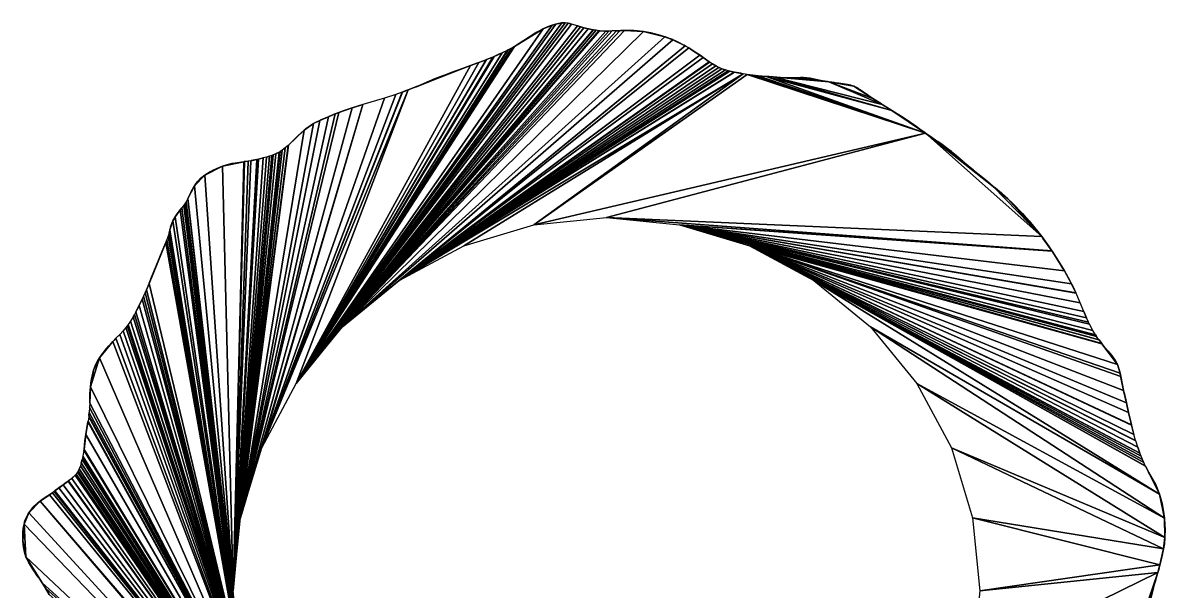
# Model space of a CAD drawing. Extents: x -97 to 93, y -98 to 94.
# Drawn here: x -97 to 92.8, y -0.1 to 94.4 of the extents above; entities that cross this region are included whole.
import ezdxf

# ---------------------------------------------------------------- set-up
doc = ezdxf.new("R2010")
doc.units = 0

msp = doc.modelspace()

# ---------------------------------------------------------------- linework, layer by layer
for points in [[(-51.55, 34.45, 80), (-6.9, 94.34, 80), (-7.44, 94.35, 80)], [(-51.55, 34.45, 80), (-7.44, 94.35, 80), (-8.44, 94.13, 80)], [(-51.55, 34.45, 80), (-6.4, 94.29, 80), (-6.9, 94.34, 80)], [(-51.55, 34.45, 80), (-5.84, 94.13, 80), (-6.4, 94.29, 80)], [(-51.55, 34.45, 80), (-4.83, 93.87, 80), (-5.84, 94.13, 80)], [(-51.55, 34.45, 80), (-8.44, 94.13, 80), (-9.01, 93.98, 80)], [(-51.55, 34.45, 80), (-9.01, 93.98, 80), (-10.53, 93.36, 80)], [(-51.55, 34.45, 80), (-4.31, 93.68, 80), (-4.83, 93.87, 80)], [(-51.55, 34.45, 80), (-3.79, 93.52, 80), (-4.31, 93.68, 80)], [(-51.55, 34.45, 80), (-43.84, 43.84, 80), (-3.79, 93.52, 80)], [(-51.55, 34.45, 80), (-10.53, 93.36, 80), (-15.27, 90.43, 80)], [(-43.84, 43.84, 80), (-3.04, 93.36, 80), (-3.78, 93.52, 80)], [(-43.84, 43.84, 80), (-3.78, 93.52, 80), (-3.79, 93.52, 80)], [(-43.84, 43.84, 80), (-2.23, 93.18, 80), (-3.04, 93.36, 80)], [(-43.84, 43.84, 80), (-2.14, 93.17, 80), (-2.23, 93.18, 80)], [(-43.84, 43.84, 80), (-1.7, 93.11, 80), (-2.14, 93.17, 80)], [(-43.84, 43.84, 80), (-1.27, 93.05, 80), (-1.7, 93.11, 80)], [(-43.84, 43.84, 80), (6.12, 92.89, 80), (3.01, 93.1, 80)], [(-43.84, 43.84, 80), (3.01, 93.1, 80), (2.19, 93.05, 80)], [(-43.84, 43.84, 80), (2.19, 93.05, 80), (1.65, 93.03, 80)], [(-43.84, 43.84, 80), (-1.18, 93.04, 80), (-1.27, 93.05, 80)], [(-43.84, 43.84, 80), (-0.14, 92.98, 80), (-1.18, 93.04, 80)], [(-43.84, 43.84, 80), (1.65, 93.03, 80), (0.91, 93, 80)], [(-43.84, 43.84, 80), (0.91, 93, 80), (0.38, 92.99, 80)], [(-43.84, 43.84, 80), (0.38, 92.99, 80), (-0.14, 92.98, 80)], [(-10.53, 93.36, 80), (-12.17, 92.43, 80), (-15.27, 90.43, 80)], [(-10.53, 93.36, 80), (-11.85, 92.62, 80), (-12.17, 92.43, 80)], [(-10.53, 93.36, 80), (-11.57, 92.79, 80), (-11.85, 92.62, 80)], [(-10.53, 93.36, 80), (-11.04, 93.1, 80), (-11.57, 92.79, 80)], [(-9.01, 93.98, 80), (-9.55, 93.78, 80), (-10.53, 93.36, 80)], [(-9.55, 93.78, 80), (-10.33, 93.45, 80), (-10.53, 93.36, 80)], [(-9.01, 93.98, 80), (-9.06, 93.96, 80), (-9.55, 93.78, 80)], [(-8.44, 94.13, 80), (-8.97, 93.99, 80), (-9.01, 93.98, 80)], [(-8.44, 94.13, 80), (-8.49, 94.12, 80), (-8.97, 93.99, 80)], [(-7.44, 94.35, 80), (-7.97, 94.26, 80), (-8.44, 94.13, 80)], [(-7.44, 94.35, 80), (-7.49, 94.35, 80), (-7.97, 94.26, 80)], [(-6.9, 94.34, 80), (-6.92, 94.34, 80), (-7.44, 94.35, 80)], [(-5.84, 94.13, 80), (-6.12, 94.22, 80), (-6.4, 94.29, 80)], [(-4.31, 93.68, 80), (-4.78, 93.85, 80), (-4.83, 93.87, 80)], [(-3.79, 93.52, 80), (-4.27, 93.67, 80), (-4.31, 93.68, 80)], [(-3.04, 93.36, 80), (-3.73, 93.51, 80), (-3.78, 93.52, 80)], [(-2.23, 93.18, 80), (-2.99, 93.35, 80), (-3.04, 93.36, 80)], [(-1.7, 93.11, 80), (-1.81, 93.12, 80), (-2.14, 93.17, 80)], [(-0.14, 92.98, 80), (-1.14, 93.04, 80), (-1.18, 93.04, 80)], [(0.38, 92.99, 80), (-0.12, 92.98, 80), (-0.14, 92.98, 80)], [(0.91, 93, 80), (0.41, 92.99, 80), (0.38, 92.99, 80)], [(2.19, 93.05, 80), (1.95, 93.04, 80), (1.65, 93.03, 80)], [(3.01, 93.1, 80), (2.36, 93.06, 80), (2.19, 93.05, 80)], [(3.01, 93.1, 80), (2.99, 93.1, 80), (2.36, 93.06, 80)], [(6.12, 92.89, 80), (3.04, 93.1, 80), (3.01, 93.1, 80)], [(6.12, 92.89, 80), (4.04, 93.1, 80), (3.04, 93.1, 80)], [(6.12, 92.89, 80), (4.56, 93.07, 80), (4.04, 93.1, 80)], [(6.12, 92.89, 80), (5.56, 92.98, 80), (4.56, 93.07, 80)], [(-43.84, 43.84, 80), (9.7, 92.04, 80), (6.12, 92.89, 80)], [(-43.84, 43.84, 80), (11.01, 91.53, 80), (9.7, 92.04, 80)], [(-43.84, 43.84, 80), (13.04, 90.54, 80), (11.01, 91.53, 80)], [(-11.85, 92.62, 80), (-12.14, 92.45, 80), (-12.17, 92.43, 80)], [(7.65, 92.61, 80), (6.68, 92.82, 80), (6.12, 92.89, 80)], [(7.73, 92.59, 80), (7.65, 92.61, 80), (6.12, 92.89, 80)], [(9.7, 92.04, 80), (7.73, 92.59, 80), (6.12, 92.89, 80)], [(7.65, 92.61, 80), (6.73, 92.81, 80), (6.68, 92.82, 80)], [(7.73, 92.59, 80), (7.69, 92.6, 80), (7.65, 92.61, 80)], [(8.4, 92.43, 80), (8.21, 92.48, 80), (7.73, 92.59, 80)], [(9.7, 92.04, 80), (8.4, 92.43, 80), (7.73, 92.59, 80)], [(9.7, 92.04, 80), (9.01, 92.26, 80), (8.4, 92.43, 80)], [(9.8, 92.01, 80), (9.78, 92.01, 80), (9.7, 92.04, 80)], [(11.01, 91.53, 80), (9.8, 92.01, 80), (9.7, 92.04, 80)], [(11.01, 91.53, 80), (10.3, 91.83, 80), (9.8, 92.01, 80)], [(11.01, 91.53, 80), (10.82, 91.62, 80), (10.3, 91.83, 80)], [(11.79, 91.2, 80), (11.34, 91.41, 80), (11.01, 91.53, 80)], [(13.04, 90.54, 80), (11.79, 91.2, 80), (11.01, 91.53, 80)], [(13.04, 90.54, 80), (12.74, 90.72, 80), (11.79, 91.2, 80)], [(-51.55, 34.45, 80), (-15.27, 90.43, 80), (-15.75, 90.16, 80)], [(-51.55, 34.45, 80), (-15.75, 90.16, 80), (-15.79, 90.13, 80)], [(-51.55, 34.45, 80), (-15.79, 90.13, 80), (-16.32, 89.86, 80)], [(-51.55, 34.45, 80), (-16.32, 89.86, 80), (-16.52, 89.76, 80)], [(-51.55, 34.45, 80), (-16.52, 89.76, 80), (-17.36, 89.35, 80)], [(-51.55, 34.45, 80), (-17.36, 89.35, 80), (-18.69, 88.77, 80)], [(-43.84, 43.84, 80), (-34.45, 51.55, 80), (13.04, 90.54, 80)], [(-34.45, 51.55, 80), (13.65, 90.19, 80), (13.04, 90.54, 80)], [(-34.45, 51.55, 80), (15.49, 89, 80), (13.65, 90.19, 80)], [(-17.36, 89.35, 80), (-17.88, 89.12, 80), (-18.69, 88.77, 80)], [(-17.36, 89.35, 80), (-17.7, 89.2, 80), (-17.88, 89.12, 80)], [(-16.52, 89.76, 80), (-16.72, 89.66, 80), (-17.36, 89.35, 80)], [(-15.75, 90.16, 80), (-15.76, 90.15, 80), (-15.79, 90.13, 80)], [(13.04, 90.54, 80), (12.89, 90.63, 80), (12.74, 90.72, 80)], [(13.65, 90.19, 80), (13.56, 90.25, 80), (13.04, 90.54, 80)], [(15.49, 89, 80), (13.97, 90, 80), (13.65, 90.19, 80)], [(15.49, 89, 80), (14.47, 89.67, 80), (13.97, 90, 80)], [(15.49, 89, 80), (15.27, 89.15, 80), (14.47, 89.67, 80)], [(-51.55, 34.45, 80), (-18.69, 88.77, 80), (-18.91, 88.67, 80)], [(-51.55, 34.45, 80), (-18.91, 88.67, 80), (-19.95, 88.24, 80)], [(-51.55, 34.45, 80), (-19.95, 88.24, 80), (-20.01, 88.22, 80)], [(-51.55, 34.45, 80), (-20.01, 88.22, 80), (-21.24, 87.75, 80)], [(-51.55, 34.45, 80), (-21.24, 87.75, 80), (-22.6, 87.24, 80)], [(-34.45, 51.55, 80), (16.04, 88.6, 80), (15.49, 89, 80)], [(-34.45, 51.55, 80), (17.03, 87.89, 80), (16.04, 88.6, 80)], [(-34.45, 51.55, 80), (17.08, 87.85, 80), (17.03, 87.89, 80)], [(-34.45, 51.55, 80), (17.11, 87.83, 80), (17.08, 87.85, 80)], [(-34.45, 51.55, 80), (17.58, 87.54, 80), (17.11, 87.83, 80)], [(-34.45, 51.55, 80), (18.13, 87.21, 80), (17.58, 87.54, 80)], [(-21.24, 87.75, 80), (-21.54, 87.65, 80), (-22.6, 87.24, 80)], [(-20.01, 88.22, 80), (-20.43, 88.06, 80), (-21.24, 87.75, 80)], [(-18.91, 88.67, 80), (-19.08, 88.61, 80), (-19.95, 88.24, 80)], [(16.04, 88.6, 80), (15.55, 88.96, 80), (15.49, 89, 80)], [(16.04, 88.6, 80), (16.02, 88.61, 80), (15.55, 88.96, 80)], [(17.03, 87.89, 80), (16.57, 88.23, 80), (16.04, 88.6, 80)], [(17.58, 87.54, 80), (17.56, 87.55, 80), (17.11, 87.83, 80)], [(18.13, 87.21, 80), (17.62, 87.52, 80), (17.58, 87.54, 80)], [(-51.55, 34.45, 80), (-22.6, 87.24, 80), (-32.96, 83.22, 80)], [(-34.45, 51.55, 80), (18.65, 86.94, 80), (18.13, 87.21, 80)], [(-34.45, 51.55, 80), (19.17, 86.71, 80), (18.65, 86.94, 80)], [(-34.45, 51.55, 80), (19.76, 86.53, 80), (19.17, 86.71, 80)], [(-34.45, 51.55, 80), (20.22, 86.4, 80), (19.76, 86.53, 80)], [(-34.45, 51.55, 80), (20.5, 86.33, 80), (20.22, 86.4, 80)], [(-34.45, 51.55, 80), (21.22, 86.16, 80), (20.5, 86.33, 80)], [(-34.45, 51.55, 80), (21.26, 86.15, 80), (21.22, 86.16, 80)], [(-34.45, 51.55, 80), (22.68, 85.89, 80), (21.28, 86.15, 80)], [(-34.45, 51.55, 80), (21.28, 86.15, 80), (21.26, 86.15, 80)], [(-34.45, 51.55, 80), (-23.73, 57.28, 80), (22.68, 85.89, 80)], [(-22.6, 87.24, 80), (-23.91, 86.76, 80), (-32.96, 83.22, 80)], [(-23.91, 86.76, 80), (-31.76, 83.69, 80), (-32.96, 83.22, 80)], [(-23.91, 86.76, 80), (-26.94, 85.65, 80), (-31.76, 83.69, 80)], [(-26.94, 85.65, 80), (-28.58, 85.03, 80), (-31.76, 83.69, 80)], [(-26.94, 85.65, 80), (-27.7, 85.37, 80), (-28.58, 85.03, 80)], [(-26.94, 85.65, 80), (-27.24, 85.55, 80), (-27.7, 85.37, 80)], [(-23.91, 86.76, 80), (-25.66, 86.13, 80), (-26.94, 85.65, 80)], [(-25.66, 86.13, 80), (-26.62, 85.79, 80), (-26.94, 85.65, 80)], [(-25.66, 86.13, 80), (-26.09, 85.98, 80), (-26.62, 85.79, 80)], [(-23.91, 86.76, 80), (-24.49, 86.55, 80), (-25.66, 86.13, 80)], [(-22.6, 87.24, 80), (-23.14, 87.05, 80), (-23.91, 86.76, 80)], [(-23.73, 57.28, 80), (-12.1, 60.81, 80), (22.68, 85.89, 80)], [(-12.1, 60.81, 80), (23.35, 85.77, 80), (22.68, 85.89, 80)], [(-12.1, 60.81, 80), (53.01, 76.02, 80), (23.35, 85.77, 80)], [(18.65, 86.94, 80), (18.15, 87.2, 80), (18.13, 87.21, 80)], [(18.65, 86.94, 80), (18.62, 86.96, 80), (18.15, 87.2, 80)], [(19.17, 86.71, 80), (18.69, 86.93, 80), (18.65, 86.94, 80)], [(19.76, 86.53, 80), (19.7, 86.55, 80), (19.17, 86.71, 80)], [(20.5, 86.33, 80), (20.24, 86.4, 80), (20.22, 86.4, 80)], [(20.5, 86.33, 80), (20.26, 86.39, 80), (20.24, 86.4, 80)], [(21.22, 86.16, 80), (20.74, 86.28, 80), (20.5, 86.33, 80)], [(22.68, 85.89, 80), (21.94, 86.04, 80), (21.28, 86.15, 80)], [(22.68, 85.89, 80), (21.98, 86.03, 80), (21.94, 86.04, 80)], [(22.68, 85.89, 80), (22.3, 85.97, 80), (21.98, 86.03, 80)], [(53.01, 76.02, 80), (24.23, 85.64, 80), (23.35, 85.77, 80)], [(25.2, 85.53, 80), (24.31, 85.64, 80), (24.23, 85.64, 80)], [(53.01, 76.02, 80), (25.2, 85.53, 80), (24.23, 85.64, 80)], [(26.5, 85.44, 80), (25.43, 85.52, 80), (25.2, 85.53, 80)], [(53.01, 76.02, 80), (26.5, 85.44, 80), (25.2, 85.53, 80)], [(26.5, 85.44, 80), (25.48, 85.52, 80), (25.43, 85.52, 80)], [(27.02, 85.41, 80), (27, 85.41, 80), (26.5, 85.44, 80)], [(27.69, 85.36, 80), (27.02, 85.41, 80), (26.5, 85.44, 80)], [(47.41, 79.78, 80), (27.69, 85.36, 80), (26.5, 85.44, 80)], [(53.01, 76.02, 80), (47.41, 79.78, 80), (26.5, 85.44, 80)], [(27.69, 85.36, 80), (27.36, 85.4, 80), (27.02, 85.41, 80)], [(36.92, 84.54, 80), (29.39, 85.23, 80), (27.69, 85.36, 80)], [(45.78, 80.8, 80), (36.92, 84.54, 80), (27.69, 85.36, 80)], [(47.41, 79.78, 80), (45.78, 80.8, 80), (27.69, 85.36, 80)], [(29.93, 85.22, 80), (29.72, 85.23, 80), (29.39, 85.23, 80)], [(36.92, 84.54, 80), (29.93, 85.22, 80), (29.39, 85.23, 80)], [(35.87, 84.72, 80), (30.68, 85.22, 80), (29.93, 85.22, 80)], [(36.92, 84.54, 80), (35.87, 84.72, 80), (29.93, 85.22, 80)], [(32.25, 85.29, 80), (32.2, 85.29, 80), (30.68, 85.22, 80)], [(33.26, 85.24, 80), (32.25, 85.29, 80), (30.68, 85.22, 80)], [(34.81, 84.94, 80), (33.26, 85.24, 80), (30.68, 85.22, 80)], [(35.87, 84.72, 80), (34.81, 84.94, 80), (30.68, 85.22, 80)], [(33.26, 85.24, 80), (32.74, 85.27, 80), (32.25, 85.29, 80)], [(34.81, 84.94, 80), (33.79, 85.17, 80), (33.26, 85.24, 80)], [(34.81, 84.94, 80), (33.84, 85.16, 80), (33.79, 85.17, 80)], [(36.92, 84.54, 80), (36.68, 84.59, 80), (35.87, 84.72, 80)], [(37.94, 84.4, 80), (37.44, 84.48, 80), (36.92, 84.54, 80)], [(41.09, 83.81, 80), (37.94, 84.4, 80), (36.92, 84.54, 80)], [(44.23, 81.8, 80), (41.09, 83.81, 80), (36.92, 84.54, 80)], [(45.78, 80.8, 80), (44.23, 81.8, 80), (36.92, 84.54, 80)], [(37.94, 84.4, 80), (37.65, 84.45, 80), (37.44, 84.48, 80)], [(37.94, 84.4, 80), (37.79, 84.43, 80), (37.65, 84.45, 80)], [(40.05, 84.11, 80), (38.05, 84.38, 80), (37.94, 84.4, 80)], [(41.09, 83.81, 80), (40.05, 84.11, 80), (37.94, 84.4, 80)], [(38.57, 84.33, 80), (38.53, 84.34, 80), (38.05, 84.38, 80)], [(40.05, 84.11, 80), (38.57, 84.33, 80), (38.05, 84.38, 80)], [(40.05, 84.11, 80), (40, 84.12, 80), (38.57, 84.33, 80)], [(40.82, 83.9, 80), (40.58, 83.99, 80), (40.05, 84.11, 80)], [(41.09, 83.81, 80), (40.82, 83.9, 80), (40.05, 84.11, 80)], [(41.09, 83.81, 80), (41.05, 83.82, 80), (40.82, 83.9, 80)], [(41.42, 83.64, 80), (41.15, 83.78, 80), (41.09, 83.81, 80)], [(42.75, 82.8, 80), (41.42, 83.64, 80), (41.09, 83.81, 80)], [(44.23, 81.8, 80), (42.75, 82.8, 80), (41.09, 83.81, 80)], [(42.08, 83.25, 80), (41.62, 83.54, 80), (41.42, 83.64, 80)], [(42.75, 82.8, 80), (42.08, 83.25, 80), (41.42, 83.64, 80)], [(-57.28, 23.73, 80), (-51.55, 34.45, 80), (-32.96, 83.22, 80)], [(-57.28, 23.73, 80), (-32.96, 83.22, 80), (-33.9, 82.85, 80)], [(-57.28, 23.73, 80), (-33.9, 82.85, 80), (-33.96, 82.83, 80)], [(-57.28, 23.73, 80), (-33.96, 82.83, 80), (-35, 82.45, 80)], [(-57.28, 23.73, 80), (-35, 82.45, 80), (-36.9, 81.82, 80)], [(-57.28, 23.73, 80), (-36.9, 81.82, 80), (-40.46, 80.76, 80)], [(-32.96, 83.22, 80), (-33.46, 83.03, 80), (-33.9, 82.85, 80)], [(42.75, 82.8, 80), (42.14, 83.22, 80), (42.08, 83.25, 80)], [(42.75, 82.8, 80), (42.7, 82.83, 80), (42.14, 83.22, 80)], [(43.57, 82.25, 80), (43.3, 82.44, 80), (42.75, 82.8, 80)], [(44.23, 81.8, 80), (43.57, 82.25, 80), (42.75, 82.8, 80)], [(45.78, 80.8, 80), (45.67, 80.87, 80), (44.23, 81.8, 80)], [(-60.81, 12.1, 80), (-57.28, 23.73, 80), (-40.46, 80.76, 80)], [(-60.81, 12.1, 80), (-40.46, 80.76, 80), (-42.24, 80.21, 80)], [(-60.81, 12.1, 80), (-42.24, 80.21, 80), (-44.47, 79.46, 80)], [(-42.24, 80.21, 80), (-43.6, 79.77, 80), (-44.47, 79.46, 80)], [(-42.24, 80.21, 80), (-43.33, 79.87, 80), (-43.6, 79.77, 80)], [(-40.46, 80.76, 80), (-42.02, 80.29, 80), (-42.24, 80.21, 80)], [(-40.46, 80.76, 80), (-41.37, 80.49, 80), (-42.02, 80.29, 80)], [(-40.46, 80.76, 80), (-40.48, 80.75, 80), (-41.37, 80.49, 80)], [(46.51, 80.35, 80), (46.47, 80.37, 80), (45.78, 80.8, 80)], [(47.41, 79.78, 80), (46.51, 80.35, 80), (45.78, 80.8, 80)], [(47.41, 79.78, 80), (47.12, 79.97, 80), (46.51, 80.35, 80)], [(48.27, 79.24, 80), (48.01, 79.41, 80), (47.41, 79.78, 80)], [(49.44, 78.49, 80), (48.27, 79.24, 80), (47.41, 79.78, 80)], [(53.01, 76.02, 80), (49.44, 78.49, 80), (47.41, 79.78, 80)], [(-60.81, 12.1, 80), (-44.47, 79.46, 80), (-45.06, 79.22, 80)], [(-60.81, 12.1, 80), (-45.06, 79.22, 80), (-46.21, 78.75, 80)], [(-60.81, 12.1, 80), (-46.21, 78.75, 80), (-47.63, 78.14, 80)], [(-60.81, 12.1, 80), (-47.63, 78.14, 80), (-48.67, 77.61, 80)], [(-47.63, 78.14, 80), (-48.44, 77.74, 80), (-48.67, 77.61, 80)], [(-47.63, 78.14, 80), (-48.15, 77.9, 80), (-48.44, 77.74, 80)], [(-46.21, 78.75, 80), (-47.58, 78.17, 80), (-47.63, 78.14, 80)], [(-46.21, 78.75, 80), (-46.61, 78.59, 80), (-47.58, 78.17, 80)], [(-45.06, 79.22, 80), (-46.14, 78.78, 80), (-46.21, 78.75, 80)], [(-45.06, 79.22, 80), (-45.26, 79.15, 80), (-46.14, 78.78, 80)], [(-44.47, 79.46, 80), (-45.04, 79.23, 80), (-45.06, 79.22, 80)], [(-44.47, 79.46, 80), (-45.03, 79.24, 80), (-45.04, 79.23, 80)], [(49.44, 78.49, 80), (48.57, 79.05, 80), (48.27, 79.24, 80)], [(52.12, 76.65, 80), (51.54, 77.07, 80), (49.44, 78.49, 80)], [(53.01, 76.02, 80), (52.12, 76.65, 80), (49.44, 78.49, 80)], [(-60.81, 12.1, 80), (-48.67, 77.61, 80), (-50.23, 76.52, 80)], [(-60.81, 12.1, 80), (-50.23, 76.52, 80), (-52.86, 74.02, 80)], [(-50.23, 76.52, 80), (-52.33, 74.53, 80), (-52.86, 74.02, 80)], [(-50.23, 76.52, 80), (-51.28, 75.57, 80), (-52.33, 74.53, 80)], [(-50.23, 76.52, 80), (-51.23, 75.61, 80), (-51.28, 75.57, 80)], [(-50.23, 76.52, 80), (-50.74, 76.07, 80), (-51.23, 75.61, 80)], [(-48.67, 77.61, 80), (-49.48, 77.09, 80), (-50.23, 76.52, 80)], [(-49.48, 77.09, 80), (-49.72, 76.93, 80), (-50.23, 76.52, 80)], [(-48.67, 77.61, 80), (-49.2, 77.29, 80), (-49.48, 77.09, 80)], [(-12.1, 60.81, 80), (0, 62, 80), (53.01, 76.02, 80)], [(0, 62, 80), (72.29, 58.83, 80), (53.01, 76.02, 80)], [(53.01, 76.02, 80), (52.69, 76.27, 80), (52.12, 76.65, 80)], [(53.01, 76.02, 80), (52.86, 76.14, 80), (52.69, 76.27, 80)], [(54.66, 74.88, 80), (53.06, 75.99, 80), (53.01, 76.02, 80)], [(61.19, 69.67, 80), (54.66, 74.88, 80), (53.01, 76.02, 80)], [(62.93, 68.26, 80), (61.19, 69.67, 80), (53.01, 76.02, 80)], [(62.98, 68.21, 80), (62.93, 68.26, 80), (53.01, 76.02, 80)], [(64.25, 67.18, 80), (62.98, 68.21, 80), (53.01, 76.02, 80)], [(72.29, 58.83, 80), (64.25, 67.18, 80), (53.01, 76.02, 80)], [(54.66, 74.88, 80), (53.66, 75.6, 80), (53.06, 75.99, 80)], [(-60.81, 12.1, 80), (-52.86, 74.02, 80), (-52.91, 73.98, 80)], [(-51.28, 75.57, 80), (-51.81, 75.05, 80), (-52.33, 74.53, 80)], [(56.74, 73.38, 80), (55.01, 74.65, 80), (54.66, 74.88, 80)], [(61.19, 69.67, 80), (56.74, 73.38, 80), (54.66, 74.88, 80)], [(55.51, 74.29, 80), (55.19, 74.53, 80), (55.01, 74.65, 80)], [(56.74, 73.38, 80), (55.51, 74.29, 80), (55.01, 74.65, 80)], [(56.74, 73.38, 80), (55.99, 73.95, 80), (55.51, 74.29, 80)], [(-62, 0, 80), (-60.81, 12.1, 80), (-55.36, 72.42, 80)], [(-62, 0, 80), (-55.36, 72.42, 80), (-55.63, 72.32, 80)], [(-62, 0, 80), (-55.63, 72.32, 80), (-55.98, 72.2, 80)], [(-62, 0, 80), (-55.98, 72.2, 80), (-56.5, 72.04, 80)], [(-60.81, 12.1, 80), (-52.91, 73.98, 80), (-53.4, 73.56, 80)], [(-60.81, 12.1, 80), (-53.4, 73.56, 80), (-53.89, 73.19, 80)], [(-60.81, 12.1, 80), (-53.89, 73.19, 80), (-54.21, 72.98, 80)], [(-60.81, 12.1, 80), (-54.21, 72.98, 80), (-54.24, 72.96, 80)], [(-60.81, 12.1, 80), (-54.24, 72.96, 80), (-54.26, 72.95, 80)], [(-60.81, 12.1, 80), (-54.26, 72.95, 80), (-54.41, 72.86, 80)], [(-60.81, 12.1, 80), (-54.41, 72.86, 80), (-54.94, 72.61, 80)], [(-60.81, 12.1, 80), (-54.94, 72.61, 80), (-55.36, 72.42, 80)], [(-55.98, 72.2, 80), (-56.22, 72.13, 80), (-56.5, 72.04, 80)], [(-54.41, 72.86, 80), (-54.89, 72.63, 80), (-54.94, 72.61, 80)], [(56.74, 73.38, 80), (56.68, 73.43, 80), (55.99, 73.95, 80)], [(57.79, 72.54, 80), (57.28, 72.98, 80), (56.74, 73.38, 80)], [(58.89, 71.61, 80), (57.79, 72.54, 80), (56.74, 73.38, 80)], [(59.49, 71.09, 80), (58.89, 71.61, 80), (56.74, 73.38, 80)], [(61.19, 69.67, 80), (59.49, 71.09, 80), (56.74, 73.38, 80)], [(58.89, 71.61, 80), (58.13, 72.28, 80), (57.79, 72.54, 80)], [(-63.81, 70.55, 80), (-65.85, 69.58, 80), (-66.71, 69.05, 80)], [(-62, 0, 80), (-63.81, 70.55, 80), (-66.71, 69.05, 80)], [(-63.81, 70.55, 80), (-64.85, 70.12, 80), (-65.85, 69.58, 80)], [(-63.81, 70.55, 80), (-64.35, 70.33, 80), (-64.85, 70.12, 80)], [(-60.24, 71.27, 80), (-62.84, 70.82, 80), (-63.81, 70.55, 80)], [(-62, 0, 80), (-60.24, 71.27, 80), (-63.81, 70.55, 80)], [(-62.84, 70.82, 80), (-63.77, 70.56, 80), (-63.81, 70.55, 80)], [(-62.84, 70.82, 80), (-62.87, 70.82, 80), (-63.77, 70.56, 80)], [(-60.24, 71.27, 80), (-61.68, 71.05, 80), (-62.84, 70.82, 80)], [(-61.68, 71.05, 80), (-62.24, 70.98, 80), (-62.84, 70.82, 80)], [(-61.68, 71.05, 80), (-62.16, 70.99, 80), (-62.24, 70.98, 80)], [(-62, 0, 80), (-56.5, 72.04, 80), (-57.02, 71.9, 80)], [(-62, 0, 80), (-57.02, 71.9, 80), (-57.83, 71.69, 80)], [(-62, 0, 80), (-57.83, 71.69, 80), (-58.07, 71.64, 80)], [(-62, 0, 80), (-58.07, 71.64, 80), (-59.07, 71.45, 80)], [(-62, 0, 80), (-59.07, 71.45, 80), (-59.52, 71.38, 80)], [(-62, 0, 80), (-59.52, 71.38, 80), (-60.16, 71.29, 80)], [(-62, 0, 80), (-60.16, 71.29, 80), (-60.24, 71.27, 80)], [(-60.24, 71.27, 80), (-61.36, 71.11, 80), (-61.68, 71.05, 80)], [(-60.16, 71.29, 80), (-60.18, 71.29, 80), (-60.24, 71.27, 80)], [(-59.52, 71.38, 80), (-60.05, 71.31, 80), (-60.16, 71.29, 80)], [(-58.07, 71.64, 80), (-59.02, 71.46, 80), (-59.07, 71.45, 80)], [(-57.02, 71.9, 80), (-57.26, 71.84, 80), (-57.83, 71.69, 80)], [(59.49, 71.09, 80), (59.19, 71.36, 80), (58.89, 71.61, 80)], [(61.19, 69.67, 80), (60.97, 69.87, 80), (59.49, 71.09, 80)], [(-66.71, 69.05, 80), (-67.45, 68.47, 80), (-68.47, 67.26, 80)], [(-62, 0, 80), (-66.71, 69.05, 80), (-68.47, 67.26, 80)], [(-67.45, 68.47, 80), (-67.94, 67.98, 80), (-68.47, 67.26, 80)], [(-67.45, 68.47, 80), (-67.46, 68.46, 80), (-67.94, 67.98, 80)], [(-66.71, 69.05, 80), (-67.41, 68.5, 80), (-67.45, 68.47, 80)], [(-66.71, 69.05, 80), (-67.08, 68.77, 80), (-67.41, 68.5, 80)], [(-66.71, 69.05, 80), (-66.94, 68.88, 80), (-67.08, 68.77, 80)], [(-65.85, 69.58, 80), (-66.2, 69.38, 80), (-66.71, 69.05, 80)], [(-66.2, 69.38, 80), (-66.42, 69.25, 80), (-66.71, 69.05, 80)], [(-65.85, 69.58, 80), (-65.91, 69.54, 80), (-66.2, 69.38, 80)], [(-64.85, 70.12, 80), (-65.33, 69.87, 80), (-65.85, 69.58, 80)], [(61.19, 69.67, 80), (61, 69.84, 80), (60.97, 69.87, 80)], [(-68.47, 67.26, 80), (-69.28, 65.7, 80), (-69.55, 65.16, 80)], [(-62, 0, 80), (-68.47, 67.26, 80), (-69.55, 65.16, 80)], [(-68.47, 67.26, 80), (-68.5, 67.21, 80), (-69.28, 65.7, 80)], [(-68.5, 67.21, 80), (-69.05, 66.21, 80), (-69.28, 65.7, 80)], [(-68.5, 67.21, 80), (-68.79, 66.7, 80), (-69.05, 66.21, 80)], [(-68.47, 67.26, 80), (-68.5, 67.22, 80), (-68.5, 67.21, 80)], [(-67.94, 67.98, 80), (-68.03, 67.88, 80), (-68.47, 67.26, 80)], [(62.98, 68.21, 80), (62.96, 68.23, 80), (62.93, 68.26, 80)], [(63.56, 67.76, 80), (63.01, 68.19, 80), (62.98, 68.21, 80)], [(64.25, 67.18, 80), (63.56, 67.76, 80), (62.98, 68.21, 80)], [(64.25, 67.18, 80), (64.13, 67.28, 80), (63.56, 67.76, 80)], [(65.32, 66.29, 80), (64.62, 66.87, 80), (64.25, 67.18, 80)], [(66.66, 65.13, 80), (65.32, 66.29, 80), (64.25, 67.18, 80)], [(72.29, 58.83, 80), (66.66, 65.13, 80), (64.25, 67.18, 80)], [(-60.81, -12.1, 80), (-69.85, 64.61, 80), (-70.05, 64.3, 80)], [(-60.81, -12.1, 80), (-69.55, 65.16, 80), (-69.85, 64.61, 80)], [(-60.81, -12.1, 80), (-62, 0, 80), (-69.55, 65.16, 80)], [(66.66, 65.13, 80), (65.56, 66.1, 80), (65.32, 66.29, 80)], [(69.09, 62.66, 80), (67.44, 64.39, 80), (66.66, 65.13, 80)], [(72.29, 58.83, 80), (69.09, 62.66, 80), (66.66, 65.13, 80)], [(-70.82, 63.31, 80), (-71.33, 62.63, 80), (-71.65, 62.15, 80)], [(-60.81, -12.1, 80), (-70.82, 63.31, 80), (-71.65, 62.15, 80)], [(-71.33, 62.63, 80), (-71.62, 62.21, 80), (-71.65, 62.15, 80)], [(-70.82, 63.31, 80), (-71.17, 62.86, 80), (-71.33, 62.63, 80)], [(-70.56, 63.62, 80), (-70.67, 63.49, 80), (-70.82, 63.31, 80)], [(-60.81, -12.1, 80), (-70.56, 63.62, 80), (-70.82, 63.31, 80)], [(-60.81, -12.1, 80), (-70.2, 64.09, 80), (-70.56, 63.62, 80)], [(-60.81, -12.1, 80), (-70.18, 64.11, 80), (-70.2, 64.09, 80)], [(-60.81, -12.1, 80), (-70.05, 64.3, 80), (-70.18, 64.11, 80)], [(69.09, 62.66, 80), (68.27, 63.53, 80), (67.44, 64.39, 80)], [(70.18, 61.48, 80), (69.25, 62.5, 80), (69.09, 62.66, 80)], [(72.29, 58.83, 80), (70.18, 61.48, 80), (69.09, 62.66, 80)], [(-72.04, 61.45, 80), (-72.41, 60.44, 80), (-72.54, 59.94, 80)], [(-60.81, -12.1, 80), (-72.04, 61.45, 80), (-72.54, 59.94, 80)], [(-72.04, 61.45, 80), (-72.4, 60.46, 80), (-72.41, 60.44, 80)], [(-71.65, 62.15, 80), (-72.02, 61.49, 80), (-72.04, 61.45, 80)], [(-60.81, -12.1, 80), (-71.65, 62.15, 80), (-72.04, 61.45, 80)], [(-72.02, 61.49, 80), (-72.03, 61.48, 80), (-72.04, 61.45, 80)], [(-71.65, 62.15, 80), (-72, 61.52, 80), (-72.02, 61.5, 80)], [(-71.65, 62.15, 80), (-72.02, 61.5, 80), (-72.02, 61.49, 80)], [(0, 62, 80), (12.1, 60.81, 80), (73.97, 56.45, 80)], [(0, 62, 80), (73.97, 56.45, 80), (72.29, 58.83, 80)], [(12.1, 60.81, 80), (23.73, 57.28, 80), (82.27, 41.07, 80)], [(12.1, 60.81, 80), (82.27, 41.07, 80), (81.81, 41.67, 80)], [(12.1, 60.81, 80), (81.81, 41.67, 80), (81.78, 41.71, 80)], [(12.1, 60.81, 80), (81.78, 41.71, 80), (81.4, 42.27, 80)], [(12.1, 60.81, 80), (81.4, 42.27, 80), (81.22, 42.54, 80)], [(12.1, 60.81, 80), (81.22, 42.54, 80), (80.78, 43.26, 80)], [(12.1, 60.81, 80), (80.78, 43.26, 80), (80.24, 44.28, 80)], [(12.1, 60.81, 80), (80.24, 44.28, 80), (80.07, 44.63, 80)], [(12.1, 60.81, 80), (80.07, 44.63, 80), (79.73, 45.34, 80)], [(12.1, 60.81, 80), (79.73, 45.34, 80), (79.27, 46.38, 80)], [(12.1, 60.81, 80), (79.27, 46.38, 80), (78.66, 47.84, 80)], [(12.1, 60.81, 80), (78.66, 47.84, 80), (77.99, 49.44, 80)], [(12.1, 60.81, 80), (77.99, 49.44, 80), (77.96, 49.5, 80)], [(12.1, 60.81, 80), (77.96, 49.5, 80), (77.23, 51.01, 80)], [(12.1, 60.81, 80), (77.23, 51.01, 80), (76.07, 53.14, 80)], [(12.1, 60.81, 80), (76.07, 53.14, 80), (74.01, 56.4, 80)], [(12.1, 60.81, 80), (74.01, 56.4, 80), (73.97, 56.45, 80)], [(70.18, 61.48, 80), (69.85, 61.86, 80), (69.25, 62.5, 80)], [(71.88, 59.4, 80), (70.93, 60.6, 80), (70.18, 61.48, 80)], [(72.29, 58.83, 80), (71.88, 59.4, 80), (70.18, 61.48, 80)], [(-60.81, -12.1, 80), (-72.84, 58.89, 80), (-73.04, 58.3, 80)], [(-60.81, -12.1, 80), (-72.67, 59.49, 80), (-72.84, 58.89, 80)], [(-72.55, 59.9, 80), (-72.65, 59.57, 80), (-72.67, 59.49, 80)], [(-60.81, -12.1, 80), (-72.55, 59.9, 80), (-72.67, 59.49, 80)], [(-60.81, -12.1, 80), (-72.54, 59.94, 80), (-72.55, 59.9, 80)], [(72.29, 58.83, 80), (71.98, 59.27, 80), (71.88, 59.4, 80)], [(72.54, 58.49, 80), (72.45, 58.62, 80), (72.29, 58.83, 80)], [(73.14, 57.66, 80), (72.54, 58.49, 80), (72.29, 58.83, 80)], [(73.4, 57.29, 80), (73.14, 57.66, 80), (72.29, 58.83, 80)], [(73.97, 56.45, 80), (73.4, 57.29, 80), (72.29, 58.83, 80)], [(-73.2, 57.86, 80), (-75.57, 52.09, 80), (-75.99, 51.04, 80)], [(-60.81, -12.1, 80), (-73.2, 57.86, 80), (-75.99, 51.04, 80)], [(-73.2, 57.86, 80), (-73.55, 57.07, 80), (-75.57, 52.09, 80)], [(-73.55, 57.07, 80), (-75.55, 52.13, 80), (-75.57, 52.09, 80)], [(-73.55, 57.07, 80), (-74.12, 55.74, 80), (-75.55, 52.13, 80)], [(-73.55, 57.07, 80), (-73.59, 56.97, 80), (-74.12, 55.74, 80)], [(-73.2, 57.86, 80), (-73.45, 57.31, 80), (-73.55, 57.07, 80)], [(-73.04, 58.3, 80), (-73.15, 58.02, 80), (-73.2, 57.86, 80)], [(-60.81, -12.1, 80), (-73.04, 58.3, 80), (-73.2, 57.86, 80)], [(23.73, 57.28, 80), (34.45, 51.55, 80), (88.6, 22.84, 80)], [(23.73, 57.28, 80), (88.6, 22.84, 80), (88.24, 23.86, 80)], [(23.73, 57.28, 80), (88.24, 23.86, 80), (87.9, 24.89, 80)], [(23.73, 57.28, 80), (87.9, 24.89, 80), (87.88, 24.97, 80)], [(23.73, 57.28, 80), (87.88, 24.97, 80), (87.59, 25.99, 80)], [(23.73, 57.28, 80), (87.59, 25.99, 80), (87.19, 27.51, 80)], [(23.73, 57.28, 80), (87.19, 27.51, 80), (87.18, 27.58, 80)], [(23.73, 57.28, 80), (87.18, 27.58, 80), (86.7, 29.64, 80)], [(23.73, 57.28, 80), (86.7, 29.64, 80), (86.36, 31.23, 80)], [(23.73, 57.28, 80), (86.36, 31.23, 80), (85.9, 33.25, 80)], [(23.73, 57.28, 80), (85.9, 33.25, 80), (85.42, 35.58, 80)], [(23.73, 57.28, 80), (85.42, 35.58, 80), (85.31, 36.15, 80)], [(23.73, 57.28, 80), (85.31, 36.15, 80), (84.86, 37.57, 80)], [(23.73, 57.28, 80), (84.86, 37.57, 80), (82.3, 41.05, 80)], [(23.73, 57.28, 80), (82.3, 41.05, 80), (82.27, 41.07, 80)], [(73.14, 57.66, 80), (72.98, 57.89, 80), (72.54, 58.49, 80)], [(73.4, 57.29, 80), (73.38, 57.31, 80), (73.14, 57.66, 80)], [(73.43, 57.25, 80), (73.42, 57.26, 80), (73.4, 57.29, 80)], [(73.97, 56.45, 80), (73.43, 57.25, 80), (73.4, 57.29, 80)], [(73.97, 56.45, 80), (73.44, 57.24, 80), (73.43, 57.25, 80)], [(73.97, 56.45, 80), (73.96, 56.47, 80), (73.44, 57.24, 80)], [(-74.12, 55.74, 80), (-75.28, 52.86, 80), (-75.55, 52.13, 80)], [(76.07, 53.14, 80), (74.31, 55.97, 80), (74.01, 56.4, 80)], [(76.07, 53.14, 80), (74.81, 55.22, 80), (74.31, 55.97, 80)], [(76.07, 53.14, 80), (75.76, 53.67, 80), (74.81, 55.22, 80)], [(77.23, 51.01, 80), (76.37, 52.63, 80), (76.07, 53.14, 80)], [(-75.57, 52.09, 80), (-75.97, 51.08, 80), (-75.99, 51.04, 80)], [(-75.57, 52.09, 80), (-75.81, 51.55, 80), (-75.97, 51.08, 80)], [(34.45, 51.55, 80), (43.84, 43.84, 80), (91.87, 16.03, 80)], [(34.45, 51.55, 80), (91.87, 16.03, 80), (89.51, 20.73, 80)], [(34.45, 51.55, 80), (89.51, 20.73, 80), (89.49, 20.77, 80)], [(34.45, 51.55, 80), (89.49, 20.77, 80), (89.24, 21.31, 80)], [(34.45, 51.55, 80), (89.24, 21.31, 80), (89.01, 21.83, 80)], [(34.45, 51.55, 80), (89.01, 21.83, 80), (88.8, 22.34, 80)], [(34.45, 51.55, 80), (88.8, 22.34, 80), (88.6, 22.84, 80)], [(76.97, 51.53, 80), (76.95, 51.56, 80), (76.37, 52.63, 80)], [(77.23, 51.01, 80), (76.97, 51.53, 80), (76.37, 52.63, 80)], [(-76.66, 49.48, 80), (-76.85, 49.1, 80), (-76.91, 48.94, 80)], [(-60.81, -12.1, 80), (-76.66, 49.48, 80), (-76.91, 48.94, 80)], [(-60.81, -12.1, 80), (-76.64, 49.52, 80), (-76.66, 49.48, 80)], [(-76.43, 50.01, 80), (-76.63, 49.56, 80), (-76.64, 49.52, 80)], [(-60.81, -12.1, 80), (-76.43, 50.01, 80), (-76.64, 49.52, 80)], [(-75.99, 51.04, 80), (-76.32, 50.29, 80), (-76.43, 50.01, 80)], [(-60.81, -12.1, 80), (-75.99, 51.04, 80), (-76.43, 50.01, 80)], [(77.49, 50.52, 80), (77.32, 50.87, 80), (77.23, 51.01, 80)], [(77.96, 49.5, 80), (77.49, 50.52, 80), (77.23, 51.01, 80)], [(77.96, 49.5, 80), (77.67, 50.16, 80), (77.49, 50.52, 80)], [(77.99, 49.44, 80), (77.97, 49.48, 80), (77.96, 49.5, 80)], [(-77.13, 48.43, 80), (-77.62, 47.42, 80), (-77.63, 47.39, 80)], [(-60.81, -12.1, 80), (-77.13, 48.43, 80), (-77.63, 47.39, 80)], [(-77.13, 48.43, 80), (-77.39, 47.95, 80), (-77.62, 47.42, 80)], [(-60.81, -12.1, 80), (-77.12, 48.45, 80), (-77.13, 48.43, 80)], [(-60.81, -12.1, 80), (-76.91, 48.94, 80), (-77.12, 48.45, 80)], [(-78.4, 45.92, 80), (-78.45, 45.84, 80), (-78.62, 45.53, 80)], [(-60.81, -12.1, 80), (-78.4, 45.92, 80), (-78.62, 45.53, 80)], [(-78.4, 45.92, 80), (-78.44, 45.87, 80), (-78.45, 45.84, 80)], [(-60.81, -12.1, 80), (-78.17, 46.34, 80), (-78.4, 45.92, 80)], [(-77.63, 47.39, 80), (-77.9, 46.89, 80), (-78.17, 46.34, 80)], [(-60.81, -12.1, 80), (-77.63, 47.39, 80), (-78.17, 46.34, 80)], [(-77.63, 47.39, 80), (-77.74, 47.2, 80), (-77.9, 46.89, 80)], [(79.73, 45.34, 80), (79.52, 45.82, 80), (79.27, 46.38, 80)], [(-57.28, -23.73, 80), (-79.86, 43.72, 80), (-80.3, 43.2, 80)], [(-57.28, -23.73, 80), (-79.61, 44.04, 80), (-79.86, 43.72, 80)], [(-57.28, -23.73, 80), (-79.46, 44.24, 80), (-79.61, 44.04, 80)], [(-57.28, -23.73, 80), (-79.07, 44.78, 80), (-79.46, 44.24, 80)], [(-60.81, -12.1, 80), (-78.62, 45.53, 80), (-79.07, 44.78, 80)], [(-57.28, -23.73, 80), (-60.81, -12.1, 80), (-79.07, 44.78, 80)], [(43.84, 43.84, 80), (51.55, 34.45, 80), (92.66, 12.05, 80)], [(43.84, 43.84, 80), (92.66, 12.05, 80), (91.87, 16.03, 80)], [(-81.49, 41.95, 80), (-81.85, 41.58, 80), (-82.03, 41.39, 80)], [(-57.28, -23.73, 80), (-81.49, 41.95, 80), (-82.03, 41.39, 80)], [(-80.86, 42.6, 80), (-81.33, 42.12, 80), (-81.49, 41.95, 80)], [(-57.28, -23.73, 80), (-80.86, 42.6, 80), (-81.49, 41.95, 80)], [(-57.28, -23.73, 80), (-80.3, 43.2, 80), (-80.86, 42.6, 80)], [(81.4, 42.27, 80), (81.34, 42.36, 80), (81.22, 42.54, 80)], [(-82.03, 41.39, 80), (-83.05, 40.24, 80), (-84.22, 38.7, 80)], [(-57.28, -23.73, 80), (-82.03, 41.39, 80), (-84.22, 38.7, 80)], [(-83.05, 40.24, 80), (-83.64, 39.52, 80), (-84.22, 38.7, 80)], [(-83.05, 40.24, 80), (-83.28, 39.96, 80), (-83.64, 39.52, 80)], [(-83.28, 39.96, 80), (-83.63, 39.54, 80), (-83.64, 39.52, 80)], [(-83.05, 40.24, 80), (-83.19, 40.08, 80), (-83.28, 39.96, 80)], [(-82.03, 41.39, 80), (-82.17, 41.25, 80), (-83.05, 40.24, 80)], [(-82.17, 41.25, 80), (-82.67, 40.7, 80), (-83.05, 40.24, 80)], [(-82.67, 40.7, 80), (-82.7, 40.67, 80), (-83.05, 40.24, 80)], [(-82.17, 41.25, 80), (-82.19, 41.23, 80), (-82.67, 40.7, 80)], [(-82.03, 41.39, 80), (-82.16, 41.26, 80), (-82.17, 41.25, 80)], [(82.27, 41.07, 80), (82.25, 41.1, 80), (81.81, 41.67, 80)], [(84.86, 37.57, 80), (83.28, 39.87, 80), (82.3, 41.05, 80)], [(83.94, 39.07, 80), (83.52, 39.59, 80), (83.28, 39.87, 80)], [(84.86, 37.57, 80), (83.94, 39.07, 80), (83.28, 39.87, 80)], [(-84.22, 38.7, 80), (-85.21, 36.65, 80), (-85.75, 33.86, 80)], [(-57.28, -23.73, 80), (-84.22, 38.7, 80), (-85.75, 33.86, 80)], [(-84.22, 38.7, 80), (-84.88, 37.52, 80), (-85.21, 36.65, 80)], [(-84.22, 38.7, 80), (-84.64, 38.03, 80), (-84.88, 37.52, 80)], [(-84.64, 38.03, 80), (-84.7, 37.9, 80), (-84.88, 37.52, 80)], [(-84.22, 38.7, 80), (-84.49, 38.28, 80), (-84.64, 38.03, 80)], [(-84.22, 38.7, 80), (-84.34, 38.52, 80), (-84.49, 38.28, 80)], [(-83.64, 39.52, 80), (-84, 39.03, 80), (-84.22, 38.7, 80)], [(-83.64, 39.52, 80), (-83.98, 39.07, 80), (-84, 39.03, 80)], [(83.94, 39.07, 80), (83.62, 39.47, 80), (83.52, 39.59, 80)], [(84.55, 38.19, 80), (84.35, 38.52, 80), (83.94, 39.07, 80)], [(84.86, 37.57, 80), (84.55, 38.19, 80), (83.94, 39.07, 80)], [(84.86, 37.57, 80), (84.67, 37.99, 80), (84.55, 38.19, 80)], [(-85.21, 36.65, 80), (-85.64, 34.88, 80), (-85.75, 33.86, 80)], [(-85.21, 36.65, 80), (-85.29, 36.43, 80), (-85.64, 34.88, 80)], [(-85.29, 36.43, 80), (-85.59, 35.15, 80), (-85.64, 34.88, 80)], [(-85.21, 36.65, 80), (-85.28, 36.46, 80), (-85.29, 36.43, 80)], [(-84.88, 37.52, 80), (-84.92, 37.43, 80), (-85.21, 36.65, 80)], [(-84.92, 37.43, 80), (-85.2, 36.7, 80), (-85.21, 36.65, 80)], [(-84.88, 37.52, 80), (-84.9, 37.47, 80), (-84.92, 37.43, 80)], [(85, 37.25, 80), (84.91, 37.47, 80), (84.86, 37.57, 80)], [(85.31, 36.15, 80), (85, 37.25, 80), (84.86, 37.57, 80)], [(85.31, 36.15, 80), (85.1, 36.95, 80), (85, 37.25, 80)], [(85.31, 36.15, 80), (85.25, 36.43, 80), (85.1, 36.95, 80)], [(85.42, 35.58, 80), (85.35, 35.98, 80), (85.31, 36.15, 80)], [(-85.64, 34.88, 80), (-85.69, 34.5, 80), (-85.75, 33.86, 80)], [(-85.69, 34.5, 80), (-85.73, 34.26, 80), (-85.75, 33.86, 80)], [(-85.64, 34.88, 80), (-85.65, 34.86, 80), (-85.69, 34.5, 80)], [(51.55, 34.45, 80), (57.28, 23.73, 80), (92.75, 8.84, 80)], [(51.55, 34.45, 80), (92.75, 8.84, 80), (92.66, 12.05, 80)], [(85.42, 35.58, 80), (85.38, 35.84, 80), (85.35, 35.98, 80)], [(85.9, 33.25, 80), (85.46, 35.43, 80), (85.42, 35.58, 80)], [(85.9, 33.25, 80), (85.47, 35.37, 80), (85.46, 35.43, 80)], [(-85.75, 33.86, 80), (-85.84, 32.54, 80), (-85.86, 32.11, 80)], [(-85.75, 33.86, 80), (-85.86, 32.11, 80), (-85.85, 31.83, 80)], [(-85.84, 32.54, 80), (-85.85, 32.3, 80), (-85.86, 32.11, 80)], [(-85.75, 33.86, 80), (-85.85, 31.83, 80), (-85.85, 31.17, 80)], [(-57.28, -23.73, 80), (-85.75, 33.86, 80), (-85.85, 31.17, 80)], [(-85.75, 33.86, 80), (-85.78, 33.62, 80), (-85.84, 32.78, 80)], [(-85.75, 33.86, 80), (-85.84, 32.78, 80), (-85.84, 32.54, 80)], [(86.36, 31.23, 80), (85.98, 32.96, 80), (85.9, 33.25, 80)], [(86.36, 31.23, 80), (86.28, 31.63, 80), (85.98, 32.96, 80)], [(-57.28, -23.73, 80), (-85.88, 30.45, 80), (-85.93, 29.64, 80)], [(-57.28, -23.73, 80), (-85.85, 31.17, 80), (-85.88, 30.45, 80)], [(86.7, 29.64, 80), (86.51, 30.62, 80), (86.36, 31.23, 80)], [(-51.55, -34.45, 80), (-86.02, 28.88, 80), (-86.13, 28.17, 80)], [(-51.55, -34.45, 80), (-85.99, 29.12, 80), (-86.02, 28.88, 80)], [(-85.93, 29.64, 80), (-85.97, 29.41, 80), (-85.99, 29.12, 80)], [(-51.55, -34.45, 80), (-85.93, 29.64, 80), (-85.99, 29.12, 80)], [(-51.55, -34.45, 80), (-57.28, -23.73, 80), (-85.93, 29.64, 80)], [(87.18, 27.58, 80), (86.99, 28.49, 80), (86.7, 29.64, 80)], [(-86.15, 28.08, 80), (-86.23, 27.64, 80), (-86.52, 25.99, 80)], [(-51.55, -34.45, 80), (-86.15, 28.08, 80), (-86.52, 25.99, 80)], [(-51.55, -34.45, 80), (-86.14, 28.1, 80), (-86.15, 28.08, 80)], [(-86.13, 28.17, 80), (-86.14, 28.12, 80), (-86.14, 28.1, 80)], [(-51.55, -34.45, 80), (-86.13, 28.17, 80), (-86.14, 28.1, 80)], [(87.59, 25.99, 80), (87.49, 26.41, 80), (87.19, 27.51, 80)], [(-86.52, 25.99, 80), (-86.66, 24.9, 80), (-86.8, 23.47, 80)], [(-51.55, -34.45, 80), (-86.52, 25.99, 80), (-86.8, 23.47, 80)], [(-86.66, 24.9, 80), (-86.76, 23.91, 80), (-86.8, 23.47, 80)], [(-86.52, 25.99, 80), (-86.66, 24.95, 80), (-86.66, 24.9, 80)], [(-51.55, -34.45, 80), (-86.81, 23.38, 80), (-86.98, 22.34, 80)], [(-86.8, 23.47, 80), (-86.8, 23.45, 80), (-86.81, 23.38, 80)], [(-51.55, -34.45, 80), (-86.8, 23.47, 80), (-86.81, 23.38, 80)], [(57.28, 23.73, 80), (60.81, 12.1, 80), (92.5, 6.96, 80)], [(57.28, 23.73, 80), (92.5, 6.96, 80), (92.75, 8.84, 80)], [(88.6, 22.84, 80), (88.58, 22.88, 80), (88.24, 23.86, 80)], [(-51.55, -34.45, 80), (-87.25, 21.24, 80), (-87.39, 20.77, 80)], [(-87.1, 21.82, 80), (-87.19, 21.47, 80), (-87.25, 21.24, 80)], [(-51.55, -34.45, 80), (-87.1, 21.82, 80), (-87.25, 21.24, 80)], [(-51.55, -34.45, 80), (-87.05, 22.02, 80), (-87.1, 21.82, 80)], [(-51.55, -34.45, 80), (-86.98, 22.34, 80), (-87.05, 22.02, 80)], [(-88.29, 19.19, 80), (-88.8, 18.71, 80), (-88.84, 18.67, 80)], [(-51.55, -34.45, 80), (-88.29, 19.19, 80), (-88.84, 18.67, 80)], [(-51.55, -34.45, 80), (-88.13, 19.39, 80), (-88.29, 19.19, 80)], [(-51.55, -34.45, 80), (-87.88, 19.73, 80), (-88.13, 19.39, 80)], [(-51.55, -34.45, 80), (-87.77, 19.92, 80), (-87.88, 19.73, 80)], [(-51.55, -34.45, 80), (-87.61, 20.25, 80), (-87.77, 19.92, 80)], [(-51.55, -34.45, 80), (-87.39, 20.77, 80), (-87.61, 20.25, 80)], [(90.01, 19.77, 80), (89.78, 20.25, 80), (89.51, 20.73, 80)], [(91.87, 16.03, 80), (90.01, 19.77, 80), (89.51, 20.73, 80)], [(91.87, 16.03, 80), (90.04, 19.7, 80), (90.01, 19.77, 80)], [(90.64, 18.68, 80), (90.62, 18.73, 80), (90.04, 19.7, 80)], [(90.77, 18.45, 80), (90.64, 18.68, 80), (90.04, 19.7, 80)], [(91.23, 17.6, 80), (90.77, 18.45, 80), (90.04, 19.7, 80)], [(91.87, 16.03, 80), (91.23, 17.6, 80), (90.04, 19.7, 80)], [(-90.98, 17.08, 80), (-91.58, 16.64, 80), (-91.64, 16.6, 80)], [(-51.55, -34.45, 80), (-90.98, 17.08, 80), (-91.64, 16.6, 80)], [(-90.25, 17.62, 80), (-90.91, 17.13, 80), (-90.98, 17.08, 80)], [(-51.55, -34.45, 80), (-90.25, 17.62, 80), (-90.98, 17.08, 80)], [(-90.91, 17.13, 80), (-90.94, 17.11, 80), (-90.98, 17.08, 80)], [(-90.25, 17.62, 80), (-90.89, 17.15, 80), (-90.91, 17.13, 80)], [(-89.44, 18.2, 80), (-89.75, 17.98, 80), (-90.25, 17.62, 80)], [(-51.55, -34.45, 80), (-89.44, 18.2, 80), (-90.25, 17.62, 80)], [(-89.38, 18.24, 80), (-89.43, 18.21, 80), (-89.44, 18.2, 80)], [(-51.55, -34.45, 80), (-89.38, 18.24, 80), (-89.44, 18.2, 80)], [(-51.55, -34.45, 80), (-88.84, 18.67, 80), (-89.38, 18.24, 80)], [(91.09, 17.88, 80), (90.94, 18.16, 80), (90.77, 18.45, 80)], [(91.23, 17.6, 80), (91.09, 17.88, 80), (90.77, 18.45, 80)], [(91.23, 17.6, 80), (91.21, 17.64, 80), (91.09, 17.88, 80)], [(91.66, 16.57, 80), (91.46, 17.12, 80), (91.23, 17.6, 80)], [(91.87, 16.03, 80), (91.66, 16.57, 80), (91.23, 17.6, 80)], [(-92.56, 15.96, 80), (-93.92, 15.03, 80), (-94.08, 14.9, 80)], [(-51.55, -34.45, 80), (-92.56, 15.96, 80), (-94.08, 14.9, 80)], [(-92.56, 15.96, 80), (-92.83, 15.78, 80), (-93.92, 15.03, 80)], [(-92.06, 16.3, 80), (-92.5, 16.01, 80), (-92.56, 15.96, 80)], [(-51.55, -34.45, 80), (-92.06, 16.3, 80), (-92.56, 15.96, 80)], [(-51.55, -34.45, 80), (-91.78, 16.49, 80), (-92.06, 16.3, 80)], [(-51.55, -34.45, 80), (-91.64, 16.6, 80), (-91.78, 16.49, 80)], [(91.87, 16.03, 80), (91.69, 16.5, 80), (91.66, 16.57, 80)], [(91.87, 16.03, 80), (91.85, 16.08, 80), (91.69, 16.5, 80)], [(92.29, 14.51, 80), (92.23, 14.75, 80), (91.87, 16.03, 80)], [(92.44, 13.51, 80), (92.29, 14.51, 80), (91.87, 16.03, 80)], [(92.66, 12.05, 80), (92.44, 13.51, 80), (91.87, 16.03, 80)], [(-94.08, 14.9, 80), (-95.26, 13.87, 80), (-95.96, 12.97, 80)], [(-43.84, -43.84, 80), (-94.08, 14.9, 80), (-95.96, 12.97, 80)], [(-95.26, 13.87, 80), (-95.62, 13.44, 80), (-95.96, 12.97, 80)], [(-94.08, 14.9, 80), (-95.16, 13.98, 80), (-95.26, 13.87, 80)], [(-94.08, 14.9, 80), (-94.59, 14.51, 80), (-95.16, 13.98, 80)], [(-43.84, -43.84, 80), (-51.55, -34.45, 80), (-94.08, 14.9, 80)], [(92.44, 13.51, 80), (92.38, 13.99, 80), (92.29, 14.51, 80)], [(92.6, 12.47, 80), (92.45, 13.47, 80), (92.44, 13.51, 80)], [(92.66, 12.05, 80), (92.6, 12.47, 80), (92.44, 13.51, 80)], [(-95.96, 12.97, 80), (-96.44, 12.09, 80), (-96.77, 11.05, 80)], [(-43.84, -43.84, 80), (-95.96, 12.97, 80), (-96.77, 11.05, 80)], [(-96.44, 12.09, 80), (-96.62, 11.66, 80), (-96.77, 11.05, 80)], [(-96.62, 11.66, 80), (-96.71, 11.38, 80), (-96.77, 11.05, 80)], [(-96.44, 12.09, 80), (-96.54, 11.9, 80), (-96.62, 11.66, 80)], [(-95.96, 12.97, 80), (-96.08, 12.76, 80), (-96.44, 12.09, 80)], [(-96.08, 12.76, 80), (-96.29, 12.42, 80), (-96.44, 12.09, 80)], [(-95.96, 12.97, 80), (-95.98, 12.94, 80), (-96.08, 12.76, 80)], [(60.81, 12.1, 80), (62, 0, 80), (91.93, 4.3, 80)], [(60.81, 12.1, 80), (91.93, 4.3, 80), (92.5, 6.96, 80)], [(92.66, 12.05, 80), (92.61, 12.42, 80), (92.6, 12.47, 80)], [(92.73, 10.9, 80), (92.68, 11.75, 80), (92.66, 12.05, 80)], [(92.75, 8.84, 80), (92.73, 10.9, 80), (92.66, 12.05, 80)], [(92.73, 10.9, 80), (92.7, 11.38, 80), (92.68, 11.75, 80)], [(-96.94, 9.81, 80), (-96.95, 9.57, 80), (-96.96, 9.29, 80)], [(-96.94, 9.81, 80), (-96.96, 9.29, 80), (-96.94, 8.29, 80)], [(-96.77, 11.05, 80), (-96.9, 10.36, 80), (-96.94, 9.81, 80)], [(-96.77, 11.05, 80), (-96.94, 9.81, 80), (-96.94, 8.29, 80)], [(-96.77, 11.05, 80), (-96.94, 8.29, 80), (-96.45, 5.66, 80)], [(-96.9, 10.36, 80), (-96.91, 10.29, 80), (-96.94, 9.81, 80)], [(-96.77, 11.05, 80), (-96.82, 10.86, 80), (-96.9, 10.36, 80)], [(-43.84, -43.84, 80), (-96.77, 11.05, 80), (-96.45, 5.66, 80)], [(92.75, 8.84, 80), (92.73, 10.81, 80), (92.73, 10.9, 80)], [(92.8, 10.3, 80), (92.79, 10.33, 80), (92.73, 10.81, 80)], [(92.75, 8.84, 80), (92.8, 10.3, 80), (92.73, 10.81, 80)], [(92.75, 8.84, 80), (92.79, 9.29, 80), (92.8, 10.3, 80)], [(-96.96, 9.29, 80), (-96.96, 8.77, 80), (-96.94, 8.29, 80)], [(-96.94, 8.29, 80), (-96.9, 7.72, 80), (-96.84, 7.25, 80)], [(-96.94, 8.29, 80), (-96.84, 7.25, 80), (-96.74, 6.68, 80)], [(-96.94, 8.29, 80), (-96.74, 6.68, 80), (-96.45, 5.66, 80)], [(92.5, 6.96, 80), (92.66, 7.81, 80), (92.75, 8.84, 80)], [(92.5, 6.96, 80), (92.65, 7.72, 80), (92.66, 7.81, 80)], [(92.5, 6.96, 80), (92.56, 7.25, 80), (92.65, 7.72, 80)], [(92.66, 7.81, 80), (92.73, 8.29, 80), (92.75, 8.84, 80)], [(-96.84, 7.25, 80), (-96.84, 7.2, 80), (-96.74, 6.68, 80)], [(-96.74, 6.68, 80), (-96.7, 6.48, 80), (-96.63, 6.2, 80)], [(-96.74, 6.68, 80), (-96.63, 6.2, 80), (-96.45, 5.66, 80)], [(-96.63, 6.2, 80), (-96.62, 6.16, 80), (-96.45, 5.66, 80)], [(91.93, 4.3, 80), (92.12, 5.13, 80), (92.5, 6.96, 80)], [(92.12, 5.13, 80), (92.36, 6.16, 80), (92.5, 6.96, 80)], [(92.12, 5.13, 80), (92.24, 5.61, 80), (92.36, 6.16, 80)], [(92.5, 6.96, 80), (92.56, 7.2, 80), (92.56, 7.25, 80)], [(-96.45, 5.66, 80), (-96.44, 5.64, 80), (-96.35, 5.4, 80)], [(-96.45, 5.66, 80), (-96.35, 5.4, 80), (-95.97, 4.64, 80)], [(-96.45, 5.66, 80), (-95.97, 4.64, 80), (-95.31, 3.57, 80)], [(-96.45, 5.66, 80), (-95.31, 3.57, 80), (-95.1, 3.26, 80)], [(-96.45, 5.66, 80), (-95.1, 3.26, 80), (-94.39, 2.19, 80)], [(-96.45, 5.66, 80), (-94.39, 2.19, 80), (-93.77, 1.3, 80)], [(-43.84, -43.84, 80), (-96.45, 5.66, 80), (-93.77, 1.3, 80)], [(-96.35, 5.4, 80), (-96.22, 5.14, 80), (-95.97, 4.64, 80)], [(-95.97, 4.64, 80), (-95.95, 4.59, 80), (-95.93, 4.57, 80)], [(-95.97, 4.64, 80), (-95.93, 4.57, 80), (-95.31, 3.57, 80)], [(-95.93, 4.57, 80), (-95.63, 4.07, 80), (-95.31, 3.57, 80)], [(62, 0, 80), (91.57, 3.03, 80), (91.93, 4.3, 80)], [(91.57, 3.03, 80), (91.74, 3.56, 80), (91.93, 4.3, 80)], [(91.74, 3.56, 80), (91.87, 4.01, 80), (91.93, 4.3, 80)], [(91.93, 4.3, 80), (92.05, 4.78, 80), (92.12, 5.13, 80)], [(91.93, 4.3, 80), (92.01, 4.59, 80), (92.05, 4.78, 80)], [(92.05, 4.78, 80), (92.07, 4.87, 80), (92.12, 5.13, 80)], [(-95.31, 3.57, 80), (-95.29, 3.55, 80), (-95.13, 3.3, 80)], [(-95.31, 3.57, 80), (-95.13, 3.3, 80), (-95.1, 3.26, 80)], [(-95.1, 3.26, 80), (-94.62, 2.51, 80), (-94.59, 2.47, 80)], [(-95.1, 3.26, 80), (-94.59, 2.47, 80), (-94.39, 2.19, 80)], [(60.81, -12.1, 80), (73.73, -49.12, 80), (91.57, 3.03, 80)], [(62, 0, 80), (60.81, -12.1, 80), (91.57, 3.03, 80)], [(73.73, -49.12, 80), (91.24, 1.93, 80), (91.57, 3.03, 80)], [(73.73, -49.12, 80), (91.22, 1.84, 80), (91.24, 1.93, 80)], [(91.22, 1.84, 80), (91.22, 1.86, 80), (91.24, 1.93, 80)], [(91.24, 1.93, 80), (91.49, 2.75, 80), (91.57, 3.03, 80)], [(91.57, 3.03, 80), (91.73, 3.51, 80), (91.74, 3.56, 80)], [(91.57, 3.03, 80), (91.73, 3.5, 80), (91.73, 3.51, 80)], [(-93.77, 1.3, 80), (-93.61, 1.05, 80), (-93.22, 0.46, 80)], [(-43.84, -43.84, 80), (-93.77, 1.3, 80), (-93.22, 0.46, 80)], [(-43.84, -43.84, 80), (-93.22, 0.46, 80), (-93.21, 0.44, 80)], [(-43.84, -43.84, 80), (-93.21, 0.44, 80), (-93.2, 0.43, 80)], [(-93.2, 0.43, 80), (-92.96, 0, 80), (-92.6, -0.61, 80)], [(-43.84, -43.84, 80), (-93.2, 0.43, 80), (-92.6, -0.61, 80)], [(73.73, -49.12, 80), (74.08, -48.73, 80), (91.22, 1.84, 80)], [(74.08, -48.73, 80), (90.96, 0.94, 80), (91.22, 1.84, 80)], [(74.08, -48.73, 80), (74.24, -48.58, 80), (90.96, 0.94, 80)], [(74.24, -48.58, 80), (90.86, 0.56, 80), (90.96, 0.94, 80)], [(74.24, -48.58, 80), (74.53, -48.34, 80), (90.86, 0.56, 80)], [(74.53, -48.34, 80), (82.4, -33.66, 80), (90.86, 0.56, 80)], [(82.4, -33.66, 80), (90.72, -0.02, 80), (90.86, 0.56, 80)], [(90.72, -0.02, 80), (90.79, 0.27, 80), (90.86, 0.56, 80)], [(82.4, -33.66, 80), (90.7, -0.1, 80), (90.72, -0.02, 80)]]:
    msp.add_3dface(points)

doc.saveas('drawing.dxf')
